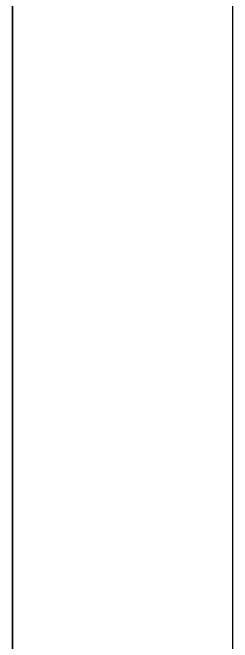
# Model space of a CAD drawing. Header units: millimetres. Extents: x -107267 to 109426, y -98906 to 83910.
# Drawn here: x 0 to 10555, y -57664 to -27461 of the extents above; entities that cross this region are included whole.
import ezdxf

# ---------------------------------------------------------------- set-up
doc = ezdxf.new("R2010")
doc.units = ezdxf.units.MM
doc.layers.add('00 - Zona de proteção 2d', color=4, linetype='Continuous')
doc.layers.add('Left View-MISC', color=7, linetype='Continuous')

msp = doc.modelspace()

# ---------------------------------------------------------------- linework, layer by layer
at = {"layer": '00 - Zona de proteção 2d', "extrusion": (1, 0, 0), "elevation": 10555}
msp.add_lwpolyline([(-16293, 0), (-82470, 0)], dxfattribs=at)
at = {"layer": '00 - Zona de proteção 2d', "extrusion": (1, 0, 0)}
for centre in [(23910, 59941), (13600, 63347), (6552, 64751), (5291, 65003), (3265, 65263), (-20444, 64725), (-21190, 64596), (-38906, 59989)]:
    msp.add_circle(centre, 60000, dxfattribs=at)
at = {"layer": 'Left View-MISC'}
for points, elevation in [([(0, -25269), (0, -27269), (0, -34064)], -1280), ([(0, -25269), (0, -34086)], -1215)]:
    msp.add_lwpolyline(points, dxfattribs=dict(at, elevation=elevation))

doc.saveas('drawing.dxf')
